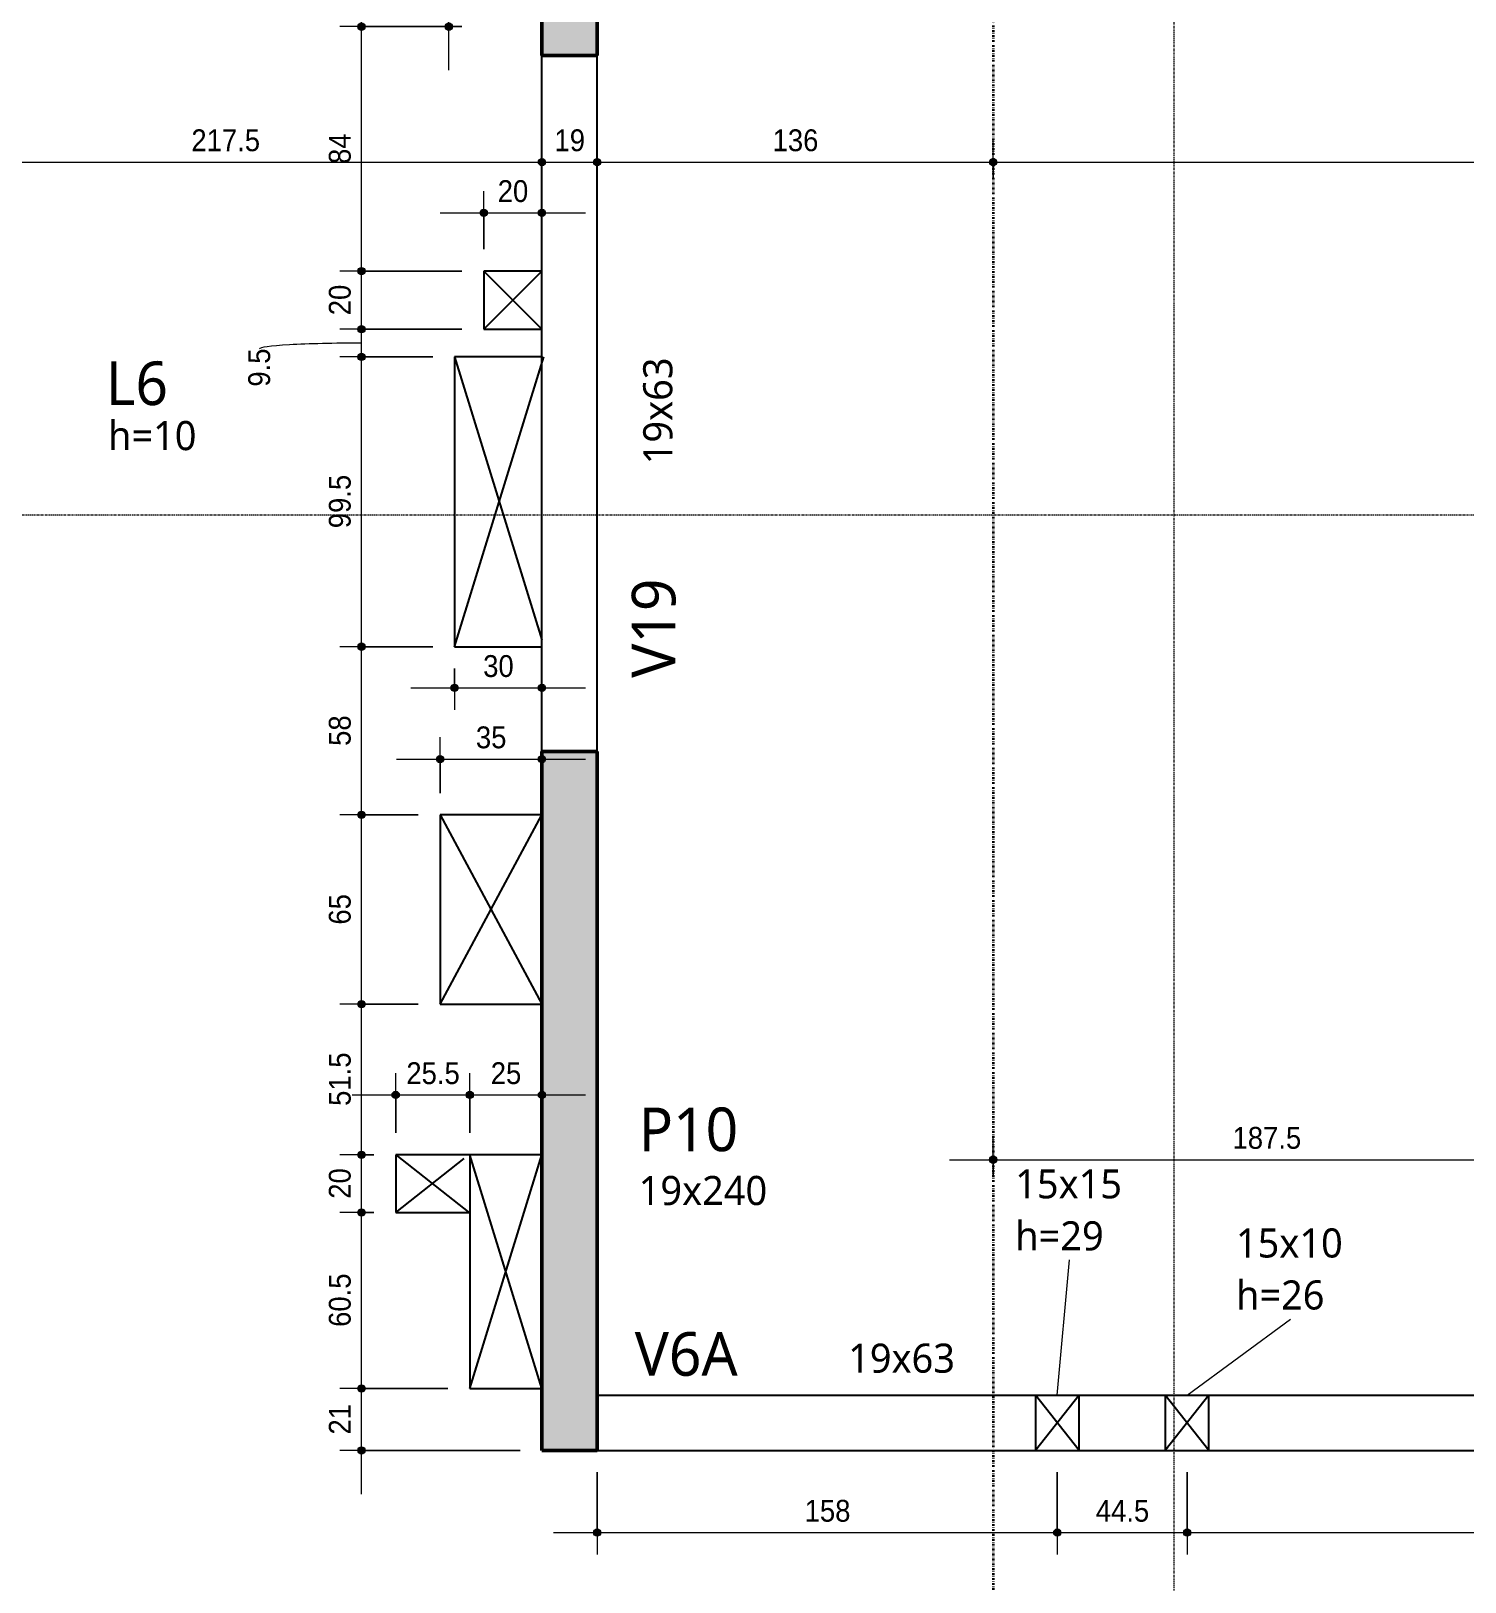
# Model space of a CAD drawing. Header units: centimetres. Extents: x -1984 to 34419, y -3196 to 88064.
# Drawn here: x -82 to 410, y -72 to 461 of the extents above; entities that cross this region are included whole.
import ezdxf

# ---------------------------------------------------------------- set-up
doc = ezdxf.new("R2010")
doc.units = ezdxf.units.CM
for name, pattern in [('Centro de 6 mm', [1.32, 0.6, -0.24, 0.24, -0.24]), ('Dash dot', [1.5875, 0.635, -0.47625, 0, -0.47625]), ('Traço', [0.635, 0.3175, -0.3175])]:
    doc.linetypes.add(name, pattern=pattern)
for name, color, linetype, lineweight in [('A-ANNO-DIMS', 7, 'Continuous', 9), ('A-ANNO-DIMS-50', 7, 'Continuous', 9), ('A-DETL-THIN', 7, 'Continuous', 25), ('A-FLOR', 7, 'Continuous', 25), ('A-FLOR-IDEN', 7, 'Continuous', 9), ('A-GENM', 7, 'Continuous', 25), ('A-GENM-HDLN', 7, 'Traço', 18), ('A-GENM-IDEN', 7, 'Continuous', 9), ('G-ANNO-SYMB', 7, 'Continuous', 9), ('S-BEAM', 7, 'Continuous', 25), ('S-BEAM-HDLN', 7, 'Traço', 25), ('S-BEAM-IDEN', 7, 'Continuous', 9), ('S-COLS', 7, 'Continuous', 25), ('S-COLS-IDEN', 7, 'Continuous', 9), ('S-GRID', 7, 'Continuous', 9)]:
    doc.layers.add(name, color=color, linetype=linetype, lineweight=lineweight)
doc.styles.add('Arial_1', font='arial.ttf', dxfattribs={"width": 0.9, "height": 7.5})
doc.styles.add('Gadugi', font='gadugi.ttf', dxfattribs={"height": 15})
doc.styles.add('Gadugi_1', font='gadugi.ttf', dxfattribs={"height": 10})
doc.dimstyles.new('PED_1_5mm_ESQ', dxfattribs={"dimscale": 30.48, "dimtxt": 7.651945, "dimasz": 0.328084, "dimexe": 0.246063, "dimexo": 0.246063, "dimgap": 0.049213, "dimtad": 1, "dimdec": 1, "dimrnd": 0.5, "dimdsep": 46, "dimtxsty": 'Arial_1', "dimblk1": 'DOTSMALL', "dimblk2": 'DOTSMALL', "dimsah": 1, "dimcen": 0.09, "dimdle": 0.492126, "dimazin": 0, "dimtfac": 1, "dimtdec": 4, "dimtix": 1, "dimtmove": 0, "dimatfit": 3, "dimfxl": 1, "dimtvp": 1, "dimtolj": 1, "dimtzin": 0, "dimarcsym": 2})
doc.dimstyles.new('PED_1_5mm_ESQ_2', dxfattribs={"dimscale": 30.48, "dimtxt": 7.651945, "dimasz": 0.328084, "dimexe": 0.246063, "dimexo": 0.246063, "dimgap": 0.049213, "dimtad": 1, "dimdec": 1, "dimrnd": 0.5, "dimdsep": 46, "dimtxsty": 'Arial_1', "dimblk1": 'DOTSMALL', "dimblk2": 'DOTSMALL', "dimsah": 1, "dimcen": 0.09, "dimdle": 0.492126, "dimazin": 0, "dimtfac": 1, "dimtdec": 4, "dimtix": 1, "dimtmove": 1, "dimatfit": 3, "dimfxl": 1, "dimtvp": 1, "dimtolj": 1, "dimtzin": 0, "dimarcsym": 2})

# ---------------------------------------------------------------- blocks, each defined once
blk = doc.blocks.new('PED_FURO_RETANGULAR_R04_2020 - 15x15x29-3491205-PL F 001 - FORMA DO 4º PAVIMENTO')
at = {"layer": 'A-GENM-HDLN'}
for p, q in [((-7.5, 9.5), (7.5, -9.5)), ((-7.5, -9.5), (7.5, 9.5)), ((-7.5, -9.5), (-7.5, 9.5)), ((7.5, 9.5), (7.5, -9.5))]:
    blk.add_line(p, q, dxfattribs=at)
blk = doc.blocks.new('PED_FURO_RETANGULAR_R04_2020 - 15x10x26-3623036-PL F 001 - FORMA DO 4º PAVIMENTO')
at = {"layer": 'A-GENM-HDLN'}
for p, q in [((-7.5, 9.5), (7.5, -9.5)), ((-7.5, -9.5), (7.5, 9.5)), ((-7.5, -9.5), (-7.5, 9.5)), ((7.5, 9.5), (7.5, -9.5))]:
    blk.add_line(p, q, dxfattribs=at)
blk = doc.blocks.new('DIMBLOCK11-PL F 001 - FORMA DO 4º PAVIMENTO')
at = {"layer": 'A-ANNO-DIMS-50'}
h = blk.add_hatch(color=256, dxfattribs=at)
edge = h.paths.add_edge_path(flags=0)
edge.add_arc((-124.36, 415.54), 1.25, 0, 360)
h = blk.add_hatch(color=256, dxfattribs=at)
edge = h.paths.add_edge_path(flags=0)
edge.add_arc((93.14, 415.54), 1.25, 0, 360)
for p, q in [((-124.36, 409.81), (-124.36, 423.04)), ((93.14, 409.81), (93.14, 423.04)), ((-124.36, 415.54), (93.14, 415.54)), ((-124.36, 415.54), (-124.36, 409.81)), ((93.14, 415.54), (93.14, 409.81))]:
    blk.add_line(p, q, dxfattribs=at)
for centre in [(-124.36, 415.54), (93.14, 415.54)]:
    blk.add_circle(centre, 1.25, dxfattribs=at)
at = {"layer": 'A-ANNO-DIMS-50', "color": 0, "insert": (-27.27, 426.78), "char_height": 7.5, "width": 27.9708, "attachment_point": 1, "line_spacing_factor": 0.941778, "style": 'Arial_1'}
blk.add_mtext('217.5', dxfattribs=at)
blk = doc.blocks.new('_DotSmall')
at = {"color": 0, "linetype": 'ByBlock', "const_width": 0.5}
blk.add_lwpolyline([(-0.0625, 0, 1), (0.0625, 0, 1)], format="xyb", close=True, dxfattribs=at)
blk = doc.blocks.new('DIMBLOCK12-PL F 001 - FORMA DO 4º PAVIMENTO')
at = {"layer": 'A-ANNO-DIMS-50'}
h = blk.add_hatch(color=256, dxfattribs=at)
edge = h.paths.add_edge_path(flags=0)
edge.add_arc((93.14, 415.54), 1.25, 0, 360)
h = blk.add_hatch(color=256, dxfattribs=at)
edge = h.paths.add_edge_path(flags=0)
edge.add_arc((112.14, 415.54), 1.25, 0, 360)
for p, q in [((93.14, 409.81), (93.14, 423.04)), ((112.14, 409.81), (112.14, 423.04)), ((93.14, 415.54), (112.14, 415.54)), ((93.14, 415.54), (93.14, 409.81)), ((112.14, 415.54), (112.14, 409.81))]:
    blk.add_line(p, q, dxfattribs=at)
for centre in [(93.14, 415.54), (112.14, 415.54)]:
    blk.add_circle(centre, 1.25, dxfattribs=at)
at = {"layer": 'A-ANNO-DIMS-50', "color": 0, "insert": (97.46, 426.78), "char_height": 7.5, "width": 12.4315, "attachment_point": 1, "line_spacing_factor": 0.941778, "style": 'Arial_1'}
blk.add_mtext('19', dxfattribs=at)
blk = doc.blocks.new('DIMBLOCK13-PL F 001 - FORMA DO 4º PAVIMENTO')
at = {"layer": 'A-ANNO-DIMS-50'}
h = blk.add_hatch(color=256, dxfattribs=at)
edge = h.paths.add_edge_path(flags=0)
edge.add_arc((112.14, 415.54), 1.25, 0, 360)
h = blk.add_hatch(color=256, dxfattribs=at)
edge = h.paths.add_edge_path(flags=0)
edge.add_arc((248.14, 415.54), 1.25, 0, 360)
for p, q in [((112.14, 409.81), (112.14, 423.04)), ((248.14, 409.81), (248.14, 423.04)), ((112.14, 415.54), (248.14, 415.54)), ((112.14, 415.54), (112.14, 409.81)), ((248.14, 415.54), (248.14, 409.81))]:
    blk.add_line(p, q, dxfattribs=at)
for centre in [(112.14, 415.54), (248.14, 415.54)]:
    blk.add_circle(centre, 1.25, dxfattribs=at)
at = {"layer": 'A-ANNO-DIMS-50', "color": 0, "insert": (172.37, 426.78), "char_height": 7.5, "width": 18.6472, "attachment_point": 1, "line_spacing_factor": 0.941778, "style": 'Arial_1'}
blk.add_mtext('136', dxfattribs=at)
blk = doc.blocks.new('DIMBLOCK14-PL F 001 - FORMA DO 4º PAVIMENTO')
at = {"layer": 'A-ANNO-DIMS-50'}
h = blk.add_hatch(color=256, dxfattribs=at)
edge = h.paths.add_edge_path(flags=0)
edge.add_arc((248.14, 415.54), 1.25, 0, 360)
h = blk.add_hatch(color=256, dxfattribs=at)
edge = h.paths.add_edge_path(flags=0)
edge.add_arc((811.15, 415.54), 1.25, 0, 360)
for p, q in [((248.14, 409.81), (248.14, 423.04)), ((811.15, 409.81), (811.15, 423.04)), ((248.14, 415.54), (811.15, 415.54)), ((248.14, 415.54), (248.14, 409.81)), ((811.15, 415.54), (811.15, 409.81))]:
    blk.add_line(p, q, dxfattribs=at)
for centre in [(248.14, 415.54), (811.15, 415.54)]:
    blk.add_circle(centre, 1.25, dxfattribs=at)
at = {"layer": 'A-ANNO-DIMS-50', "color": 0, "insert": (521.87, 426.78), "char_height": 7.5, "width": 18.6472, "attachment_point": 1, "line_spacing_factor": 0.941778, "style": 'Arial_1'}
blk.add_mtext('563', dxfattribs=at)
blk = doc.blocks.new('DIMBLOCK118-PL F 001 - FORMA DO 4º PAVIMENTO')
at = {"layer": 'A-ANNO-DIMS-50'}
h = blk.add_hatch(color=256, dxfattribs=at)
edge = h.paths.add_edge_path(flags=0)
edge.add_arc((61.19, 482.05), 1.25, 0, 360)
h = blk.add_hatch(color=256, dxfattribs=at)
edge = h.paths.add_edge_path(flags=0)
edge.add_arc((61.19, 462.05), 1.25, 0, 360)
for p, q in [((61.19, 447.05), (61.19, 497.05)), ((65.64, 482.05), (53.69, 482.05)), ((61.19, 482.05), (65.64, 482.05)), ((65.64, 462.05), (53.69, 462.05)), ((61.19, 462.05), (65.64, 462.05))]:
    blk.add_line(p, q, dxfattribs=at)
for centre in [(61.19, 482.05), (61.19, 462.05)]:
    blk.add_circle(centre, 1.25, dxfattribs=at)
at = {"layer": 'A-ANNO-DIMS-50', "color": 0, "insert": (49.95, 466.87), "char_height": 7.5, "width": 12.4315, "attachment_point": 1, "rotation": 90, "line_spacing_factor": 0.941778, "style": 'Arial_1'}
blk.add_mtext('20', dxfattribs=at)
blk = doc.blocks.new('DIMBLOCK120-PL F 001 - FORMA DO 4º PAVIMENTO')
at = {"layer": 'A-ANNO-DIMS-50'}
h = blk.add_hatch(color=256, dxfattribs=at)
edge = h.paths.add_edge_path(flags=0)
edge.add_arc((31.19, -5.63), 1.25, 0, 360)
h = blk.add_hatch(color=256, dxfattribs=at)
edge = h.paths.add_edge_path(flags=0)
edge.add_arc((31.19, -26.88), 1.25, 0, 360)
for p, q in [((60.86, -5.63), (23.69, -5.63)), ((31.19, -41.88), (31.19, -5.63)), ((31.19, -5.63), (60.86, -5.63)), ((85.64, -26.88), (23.69, -26.88)), ((31.19, -26.88), (85.64, -26.88))]:
    blk.add_line(p, q, dxfattribs=at)
for centre in [(31.19, -5.63), (31.19, -26.88)]:
    blk.add_circle(centre, 1.25, dxfattribs=at)
at = {"layer": 'A-ANNO-DIMS-50', "color": 0, "insert": (19.95, -21.44), "char_height": 7.5, "width": 12.4315, "attachment_point": 1, "rotation": 90, "line_spacing_factor": 0.941778, "style": 'Arial_1'}
blk.add_mtext('21', dxfattribs=at)
blk = doc.blocks.new('DIMBLOCK121-PL F 001 - FORMA DO 4º PAVIMENTO')
at = {"layer": 'A-ANNO-DIMS-50'}
h = blk.add_hatch(color=256, dxfattribs=at)
edge = h.paths.add_edge_path(flags=0)
edge.add_arc((31.19, 54.79), 1.25, 0, 360)
h = blk.add_hatch(color=256, dxfattribs=at)
edge = h.paths.add_edge_path(flags=0)
edge.add_arc((31.19, -5.63), 1.25, 0, 360)
for p, q in [((35.41, 54.79), (23.69, 54.79)), ((31.19, -5.63), (31.19, 54.79)), ((31.19, 54.79), (35.41, 54.79)), ((60.86, -5.63), (23.69, -5.63)), ((31.19, -5.63), (60.86, -5.63))]:
    blk.add_line(p, q, dxfattribs=at)
for centre in [(31.19, 54.79), (31.19, -5.63)]:
    blk.add_circle(centre, 1.25, dxfattribs=at)
at = {"layer": 'A-ANNO-DIMS-50', "color": 0, "insert": (19.95, 15.52), "char_height": 7.5, "width": 21.7551, "attachment_point": 1, "rotation": 90, "line_spacing_factor": 0.941778, "style": 'Arial_1'}
blk.add_mtext('60.5', dxfattribs=at)
blk = doc.blocks.new('DIMBLOCK122-PL F 001 - FORMA DO 4º PAVIMENTO')
at = {"layer": 'A-ANNO-DIMS-50'}
h = blk.add_hatch(color=256, dxfattribs=at)
edge = h.paths.add_edge_path(flags=0)
edge.add_arc((31.19, 74.62), 1.25, 0, 360)
h = blk.add_hatch(color=256, dxfattribs=at)
edge = h.paths.add_edge_path(flags=0)
edge.add_arc((31.19, 54.79), 1.25, 0, 360)
for p, q in [((35.41, 74.62), (23.69, 74.62)), ((31.19, 54.79), (31.19, 74.62)), ((31.19, 74.62), (35.41, 74.62)), ((35.41, 54.79), (23.69, 54.79)), ((31.19, 54.79), (35.41, 54.79))]:
    blk.add_line(p, q, dxfattribs=at)
for centre in [(31.19, 74.62), (31.19, 54.79)]:
    blk.add_circle(centre, 1.25, dxfattribs=at)
at = {"layer": 'A-ANNO-DIMS-50', "color": 0, "insert": (19.95, 59.53), "char_height": 7.5, "width": 12.4315, "attachment_point": 1, "rotation": 90, "line_spacing_factor": 0.941778, "style": 'Arial_1'}
blk.add_mtext('20', dxfattribs=at)
blk = doc.blocks.new('DIMBLOCK123-PL F 001 - FORMA DO 4º PAVIMENTO')
at = {"layer": 'A-ANNO-DIMS-50'}
h = blk.add_hatch(color=256, dxfattribs=at)
edge = h.paths.add_edge_path(flags=0)
edge.add_arc((31.19, 126.35), 1.25, 0, 360)
h = blk.add_hatch(color=256, dxfattribs=at)
edge = h.paths.add_edge_path(flags=0)
edge.add_arc((31.19, 74.62), 1.25, 0, 360)
for p, q in [((50.64, 126.35), (23.69, 126.35)), ((31.19, 74.62), (31.19, 126.35)), ((31.19, 126.35), (50.64, 126.35)), ((35.41, 74.62), (23.69, 74.62)), ((31.19, 74.62), (35.41, 74.62))]:
    blk.add_line(p, q, dxfattribs=at)
for centre in [(31.19, 126.35), (31.19, 74.62)]:
    blk.add_circle(centre, 1.25, dxfattribs=at)
at = {"layer": 'A-ANNO-DIMS-50', "color": 0, "insert": (19.95, 91.42), "char_height": 7.5, "width": 21.7551, "attachment_point": 1, "rotation": 90, "line_spacing_factor": 0.941778, "style": 'Arial_1'}
blk.add_mtext('51.5', dxfattribs=at)
blk = doc.blocks.new('DIMBLOCK124-PL F 001 - FORMA DO 4º PAVIMENTO')
at = {"layer": 'A-ANNO-DIMS-50'}
h = blk.add_hatch(color=256, dxfattribs=at)
edge = h.paths.add_edge_path(flags=0)
edge.add_arc((31.19, 191.35), 1.25, 0, 360)
h = blk.add_hatch(color=256, dxfattribs=at)
edge = h.paths.add_edge_path(flags=0)
edge.add_arc((31.19, 126.35), 1.25, 0, 360)
for p, q in [((50.64, 191.35), (23.69, 191.35)), ((31.19, 126.35), (31.19, 191.35)), ((31.19, 191.35), (50.64, 191.35)), ((50.64, 126.35), (23.69, 126.35)), ((31.19, 126.35), (50.64, 126.35))]:
    blk.add_line(p, q, dxfattribs=at)
for centre in [(31.19, 191.35), (31.19, 126.35)]:
    blk.add_circle(centre, 1.25, dxfattribs=at)
at = {"layer": 'A-ANNO-DIMS-50', "color": 0, "insert": (19.95, 153.67), "char_height": 7.5, "width": 12.4315, "attachment_point": 1, "rotation": 90, "line_spacing_factor": 0.941778, "style": 'Arial_1'}
blk.add_mtext('65', dxfattribs=at)
blk = doc.blocks.new('DIMBLOCK125-PL F 001 - FORMA DO 4º PAVIMENTO')
at = {"layer": 'A-ANNO-DIMS-50'}
h = blk.add_hatch(color=256, dxfattribs=at)
edge = h.paths.add_edge_path(flags=0)
edge.add_arc((31.19, 249.12), 1.25, 0, 360)
h = blk.add_hatch(color=256, dxfattribs=at)
edge = h.paths.add_edge_path(flags=0)
edge.add_arc((31.19, 191.35), 1.25, 0, 360)
for p, q in [((55.64, 249.12), (23.69, 249.12)), ((31.19, 191.35), (31.19, 249.12)), ((31.19, 249.12), (55.64, 249.12)), ((50.64, 191.35), (23.69, 191.35)), ((31.19, 191.35), (50.64, 191.35))]:
    blk.add_line(p, q, dxfattribs=at)
for centre in [(31.19, 249.12), (31.19, 191.35)]:
    blk.add_circle(centre, 1.25, dxfattribs=at)
at = {"layer": 'A-ANNO-DIMS-50', "color": 0, "insert": (19.95, 215.05), "char_height": 7.5, "width": 12.4315, "attachment_point": 1, "rotation": 90, "line_spacing_factor": 0.941778, "style": 'Arial_1'}
blk.add_mtext('58', dxfattribs=at)
blk = doc.blocks.new('DIMBLOCK126-PL F 001 - FORMA DO 4º PAVIMENTO')
at = {"layer": 'A-ANNO-DIMS-50'}
h = blk.add_hatch(color=256, dxfattribs=at)
edge = h.paths.add_edge_path(flags=0)
edge.add_arc((31.19, 348.62), 1.25, 0, 360)
h = blk.add_hatch(color=256, dxfattribs=at)
edge = h.paths.add_edge_path(flags=0)
edge.add_arc((31.19, 249.12), 1.25, 0, 360)
for p, q in [((55.64, 348.62), (23.69, 348.62)), ((31.19, 249.12), (31.19, 348.62)), ((31.19, 348.62), (55.64, 348.62)), ((55.64, 249.12), (23.69, 249.12)), ((31.19, 249.12), (55.64, 249.12))]:
    blk.add_line(p, q, dxfattribs=at)
for centre in [(31.19, 348.62), (31.19, 249.12)]:
    blk.add_circle(centre, 1.25, dxfattribs=at)
at = {"layer": 'A-ANNO-DIMS-50', "color": 0, "insert": (19.95, 289.8), "char_height": 7.5, "width": 21.7551, "attachment_point": 1, "rotation": 90, "line_spacing_factor": 0.941778, "style": 'Arial_1'}
blk.add_mtext('99.5', dxfattribs=at)
blk = doc.blocks.new('DIMBLOCK127-PL F 001 - FORMA DO 4º PAVIMENTO')
at = {"layer": 'A-ANNO-DIMS-50'}
h = blk.add_hatch(color=256, dxfattribs=at)
edge = h.paths.add_edge_path(flags=0)
edge.add_arc((31.19, 358.12), 1.25, 0, 360)
h = blk.add_hatch(color=256, dxfattribs=at)
edge = h.paths.add_edge_path(flags=0)
edge.add_arc((31.19, 348.62), 1.25, 0, 360)
for p, q in [((65.64, 358.12), (23.69, 358.12)), ((31.19, 348.62), (31.19, 358.12)), ((31.19, 358.12), (65.64, 358.12)), ((55.64, 348.62), (23.69, 348.62)), ((31.19, 348.62), (55.64, 348.62))]:
    blk.add_line(p, q, dxfattribs=at)
for centre in [(31.19, 358.12), (31.19, 348.62)]:
    blk.add_circle(centre, 1.25, dxfattribs=at)
blk.add_ellipse((31.19, 351.37), major_axis=(35.07, 0), ratio=0.056976, start_param=1.570796, end_param=3.141593, dxfattribs=at)
at = {"layer": 'A-ANNO-DIMS-50', "color": 0, "insert": (-7.73, 338.42), "char_height": 7.5, "width": 15.5393, "attachment_point": 1, "rotation": 90, "line_spacing_factor": 0.941778, "style": 'Arial_1'}
blk.add_mtext('9.5', dxfattribs=at)
blk = doc.blocks.new('DIMBLOCK128-PL F 001 - FORMA DO 4º PAVIMENTO')
at = {"layer": 'A-ANNO-DIMS-50'}
h = blk.add_hatch(color=256, dxfattribs=at)
edge = h.paths.add_edge_path(flags=0)
edge.add_arc((31.19, 378.12), 1.25, 0, 360)
h = blk.add_hatch(color=256, dxfattribs=at)
edge = h.paths.add_edge_path(flags=0)
edge.add_arc((31.19, 358.12), 1.25, 0, 360)
for p, q in [((65.64, 378.12), (23.69, 378.12)), ((31.19, 358.12), (31.19, 378.12)), ((31.19, 378.12), (65.64, 378.12)), ((65.64, 358.12), (23.69, 358.12)), ((31.19, 358.12), (65.64, 358.12))]:
    blk.add_line(p, q, dxfattribs=at)
for centre in [(31.19, 378.12), (31.19, 358.12)]:
    blk.add_circle(centre, 1.25, dxfattribs=at)
at = {"layer": 'A-ANNO-DIMS-50', "color": 0, "insert": (19.95, 362.94), "char_height": 7.5, "width": 12.4315, "attachment_point": 1, "rotation": 90, "line_spacing_factor": 0.941778, "style": 'Arial_1'}
blk.add_mtext('20', dxfattribs=at)
blk = doc.blocks.new('DIMBLOCK129-PL F 001 - FORMA DO 4º PAVIMENTO')
at = {"layer": 'A-ANNO-DIMS-50'}
h = blk.add_hatch(color=256, dxfattribs=at)
edge = h.paths.add_edge_path(flags=0)
edge.add_arc((31.19, 462.05), 1.25, 0, 360)
h = blk.add_hatch(color=256, dxfattribs=at)
edge = h.paths.add_edge_path(flags=0)
edge.add_arc((31.19, 378.12), 1.25, 0, 360)
for p, q in [((31.19, 378.12), (31.19, 477.05)), ((65.64, 462.05), (23.69, 462.05)), ((31.19, 462.05), (65.64, 462.05)), ((65.64, 378.12), (23.69, 378.12)), ((31.19, 378.12), (65.64, 378.12))]:
    blk.add_line(p, q, dxfattribs=at)
for centre in [(31.19, 462.05), (31.19, 378.12)]:
    blk.add_circle(centre, 1.25, dxfattribs=at)
at = {"layer": 'A-ANNO-DIMS-50', "color": 0, "insert": (19.95, 414.9), "char_height": 7.5, "width": 12.4315, "attachment_point": 1, "rotation": 90, "line_spacing_factor": 0.941778, "style": 'Arial_1'}
blk.add_mtext('84', dxfattribs=at)
blk = doc.blocks.new('DIMBLOCK130-PL F 001 - FORMA DO 4º PAVIMENTO')
at = {"layer": 'A-ANNO-DIMS-50'}
h = blk.add_hatch(color=256, dxfattribs=at)
edge = h.paths.add_edge_path(flags=0)
edge.add_arc((42.91, 95.17), 1.25, 0, 360)
h = blk.add_hatch(color=256, dxfattribs=at)
edge = h.paths.add_edge_path(flags=0)
edge.add_arc((68.36, 95.17), 1.25, 0, 360)
for p, q in [((42.91, 82.12), (42.91, 102.67)), ((68.36, 82.12), (68.36, 102.67)), ((27.91, 95.17), (68.36, 95.17)), ((42.91, 95.17), (42.91, 82.12)), ((68.36, 95.17), (68.36, 82.12))]:
    blk.add_line(p, q, dxfattribs=at)
for centre in [(42.91, 95.17), (68.36, 95.17)]:
    blk.add_circle(centre, 1.25, dxfattribs=at)
at = {"layer": 'A-ANNO-DIMS-50', "color": 0, "insert": (46.57, 106.41), "char_height": 7.5, "width": 21.7551, "attachment_point": 1, "line_spacing_factor": 0.941778, "style": 'Arial_1'}
blk.add_mtext('25.5', dxfattribs=at)
blk = doc.blocks.new('DIMBLOCK131-PL F 001 - FORMA DO 4º PAVIMENTO')
at = {"layer": 'A-ANNO-DIMS-50'}
h = blk.add_hatch(color=256, dxfattribs=at)
edge = h.paths.add_edge_path(flags=0)
edge.add_arc((68.36, 95.17), 1.25, 0, 360)
h = blk.add_hatch(color=256, dxfattribs=at)
edge = h.paths.add_edge_path(flags=0)
edge.add_arc((93.14, 95.17), 1.25, 0, 360)
for p, q in [((68.36, 82.12), (68.36, 102.67)), ((93.14, 89.44), (93.14, 102.67)), ((68.36, 95.17), (108.14, 95.17)), ((68.36, 95.17), (68.36, 82.12)), ((93.14, 95.17), (93.14, 89.44))]:
    blk.add_line(p, q, dxfattribs=at)
for centre in [(68.36, 95.17), (93.14, 95.17)]:
    blk.add_circle(centre, 1.25, dxfattribs=at)
at = {"layer": 'A-ANNO-DIMS-50', "color": 0, "insert": (75.57, 106.41), "char_height": 7.5, "width": 12.4315, "attachment_point": 1, "line_spacing_factor": 0.941778, "style": 'Arial_1'}
blk.add_mtext('25', dxfattribs=at)
blk = doc.blocks.new('DIMBLOCK132-PL F 001 - FORMA DO 4º PAVIMENTO')
at = {"layer": 'A-ANNO-DIMS-50'}
h = blk.add_hatch(color=256, dxfattribs=at)
edge = h.paths.add_edge_path(flags=0)
edge.add_arc((58.14, 210.49), 1.25, 0, 360)
h = blk.add_hatch(color=256, dxfattribs=at)
edge = h.paths.add_edge_path(flags=0)
edge.add_arc((93.14, 210.49), 1.25, 0, 360)
for p, q in [((58.14, 198.85), (58.14, 217.99)), ((93.14, 204.76), (93.14, 217.99)), ((43.14, 210.49), (108.14, 210.49)), ((58.14, 210.49), (58.14, 198.85)), ((93.14, 210.49), (93.14, 204.76))]:
    blk.add_line(p, q, dxfattribs=at)
for centre in [(58.14, 210.49), (93.14, 210.49)]:
    blk.add_circle(centre, 1.25, dxfattribs=at)
at = {"layer": 'A-ANNO-DIMS-50', "color": 0, "insert": (70.46, 221.73), "char_height": 7.5, "width": 12.4315, "attachment_point": 1, "line_spacing_factor": 0.941778, "style": 'Arial_1'}
blk.add_mtext('35', dxfattribs=at)
blk = doc.blocks.new('DIMBLOCK133-PL F 001 - FORMA DO 4º PAVIMENTO')
at = {"layer": 'A-ANNO-DIMS-50'}
h = blk.add_hatch(color=256, dxfattribs=at)
edge = h.paths.add_edge_path(flags=0)
edge.add_arc((63.14, 234.98), 1.25, 0, 360)
h = blk.add_hatch(color=256, dxfattribs=at)
edge = h.paths.add_edge_path(flags=0)
edge.add_arc((93.14, 234.98), 1.25, 0, 360)
for p, q in [((63.14, 241.62), (63.14, 227.48)), ((63.14, 234.98), (63.14, 241.62)), ((93.14, 229.25), (93.14, 242.48)), ((48.14, 234.98), (108.14, 234.98)), ((93.14, 234.98), (93.14, 229.25))]:
    blk.add_line(p, q, dxfattribs=at)
for centre in [(63.14, 234.98), (93.14, 234.98)]:
    blk.add_circle(centre, 1.25, dxfattribs=at)
at = {"layer": 'A-ANNO-DIMS-50', "color": 0, "insert": (72.96, 246.22), "char_height": 7.5, "width": 12.4315, "attachment_point": 1, "line_spacing_factor": 0.941778, "style": 'Arial_1'}
blk.add_mtext('30', dxfattribs=at)
blk = doc.blocks.new('DIMBLOCK134-PL F 001 - FORMA DO 4º PAVIMENTO')
at = {"layer": 'A-ANNO-DIMS-50'}
h = blk.add_hatch(color=256, dxfattribs=at)
edge = h.paths.add_edge_path(flags=0)
edge.add_arc((73.14, 398.09), 1.25, 0, 360)
h = blk.add_hatch(color=256, dxfattribs=at)
edge = h.paths.add_edge_path(flags=0)
edge.add_arc((93.14, 398.09), 1.25, 0, 360)
for p, q in [((73.14, 385.62), (73.14, 405.59)), ((93.14, 392.36), (93.14, 405.59)), ((58.14, 398.09), (108.14, 398.09)), ((73.14, 398.09), (73.14, 385.62)), ((93.14, 398.09), (93.14, 392.36))]:
    blk.add_line(p, q, dxfattribs=at)
for centre in [(73.14, 398.09), (93.14, 398.09)]:
    blk.add_circle(centre, 1.25, dxfattribs=at)
at = {"layer": 'A-ANNO-DIMS-50', "color": 0, "insert": (77.96, 409.33), "char_height": 7.5, "width": 12.4315, "attachment_point": 1, "line_spacing_factor": 0.941778, "style": 'Arial_1'}
blk.add_mtext('20', dxfattribs=at)
blk = doc.blocks.new('DIMBLOCK141-PL F 001 - FORMA DO 4º PAVIMENTO')
at = {"layer": 'A-ANNO-DIMS-50'}
h = blk.add_hatch(color=256, dxfattribs=at)
edge = h.paths.add_edge_path(flags=0)
edge.add_arc((248.14, 72.95), 1.25, 0, 360)
h = blk.add_hatch(color=256, dxfattribs=at)
edge = h.paths.add_edge_path(flags=0)
edge.add_arc((435.89, 72.95), 1.25, 0, 360)
for p, q in [((248.14, 67.22), (248.14, 80.45)), ((435.89, 57.17), (435.89, 80.45)), ((233.14, 72.95), (450.89, 72.95)), ((248.14, 72.95), (248.14, 67.22)), ((435.89, 72.95), (435.89, 57.17))]:
    blk.add_line(p, q, dxfattribs=at)
for centre in [(248.14, 72.95), (435.89, 72.95)]:
    blk.add_circle(centre, 1.25, dxfattribs=at)
at = {"layer": 'A-ANNO-DIMS-50', "color": 0, "insert": (330.36, 84.19), "char_height": 7.5, "width": 27.9708, "attachment_point": 1, "line_spacing_factor": 0.941778, "style": 'Arial_1'}
blk.add_mtext('187.5', dxfattribs=at)
blk = doc.blocks.new('DIMBLOCK232-PL F 001 - FORMA DO 4º PAVIMENTO')
at = {"layer": 'A-ANNO-DIMS-50'}
h = blk.add_hatch(color=256, dxfattribs=at)
edge = h.paths.add_edge_path(flags=0)
edge.add_arc((112.14, -55.12), 1.25, 0, 360)
h = blk.add_hatch(color=256, dxfattribs=at)
edge = h.paths.add_edge_path(flags=0)
edge.add_arc((270.16, -55.12), 1.25, 0, 360)
for p, q in [((112.14, -34.38), (112.14, -62.62)), ((112.14, -55.12), (112.14, -34.38)), ((270.16, -34.38), (270.16, -62.62)), ((270.16, -55.12), (270.16, -34.38)), ((97.14, -55.12), (270.16, -55.12))]:
    blk.add_line(p, q, dxfattribs=at)
for centre in [(112.14, -55.12), (270.16, -55.12)]:
    blk.add_circle(centre, 1.25, dxfattribs=at)
at = {"layer": 'A-ANNO-DIMS-50', "color": 0, "insert": (183.38, -43.88), "char_height": 7.5, "width": 18.6472, "attachment_point": 1, "line_spacing_factor": 0.941778, "style": 'Arial_1'}
blk.add_mtext('158', dxfattribs=at)
blk = doc.blocks.new('DIMBLOCK233-PL F 001 - FORMA DO 4º PAVIMENTO')
at = {"layer": 'A-ANNO-DIMS-50'}
h = blk.add_hatch(color=256, dxfattribs=at)
edge = h.paths.add_edge_path(flags=0)
edge.add_arc((270.16, -55.12), 1.25, 0, 360)
h = blk.add_hatch(color=256, dxfattribs=at)
edge = h.paths.add_edge_path(flags=0)
edge.add_arc((314.75, -55.12), 1.25, 0, 360)
for p, q in [((270.16, -34.38), (270.16, -62.62)), ((270.16, -55.12), (270.16, -34.38)), ((314.75, -34.38), (314.75, -62.62)), ((314.75, -55.12), (314.75, -34.38)), ((270.16, -55.12), (314.75, -55.12))]:
    blk.add_line(p, q, dxfattribs=at)
for centre in [(270.16, -55.12), (314.75, -55.12)]:
    blk.add_circle(centre, 1.25, dxfattribs=at)
at = {"layer": 'A-ANNO-DIMS-50', "color": 0, "insert": (283.39, -43.88), "char_height": 7.5, "width": 21.7551, "attachment_point": 1, "line_spacing_factor": 0.941778, "style": 'Arial_1'}
blk.add_mtext('44.5', dxfattribs=at)
blk = doc.blocks.new('DIMBLOCK234-PL F 001 - FORMA DO 4º PAVIMENTO')
at = {"layer": 'A-ANNO-DIMS-50'}
h = blk.add_hatch(color=256, dxfattribs=at)
edge = h.paths.add_edge_path(flags=0)
edge.add_arc((314.75, -55.12), 1.25, 0, 360)
h = blk.add_hatch(color=256, dxfattribs=at)
edge = h.paths.add_edge_path(flags=0)
edge.add_arc((583.15, -55.12), 1.25, 0, 360)
for p, q in [((314.75, -34.38), (314.75, -62.62)), ((314.75, -55.12), (314.75, -34.38)), ((583.15, -34.38), (583.15, -62.62)), ((583.15, -55.12), (583.15, -34.38)), ((314.75, -55.12), (583.15, -55.12))]:
    blk.add_line(p, q, dxfattribs=at)
for centre in [(314.75, -55.12), (583.15, -55.12)]:
    blk.add_circle(centre, 1.25, dxfattribs=at)
at = {"layer": 'A-ANNO-DIMS-50', "color": 0, "insert": (437.29, -43.88), "char_height": 7.5, "width": 27.9708, "attachment_point": 1, "line_spacing_factor": 0.941778, "style": 'Arial_1'}
blk.add_mtext('268.5', dxfattribs=at)

msp = doc.modelspace()

# ---------------------------------------------------------------- hatches: boundary and pattern name
at = {"layer": 'S-COLS', "true_color": 0x808080}
for points in [[(93.14, 452.12), (112.14, 452.12), (112.14, 688.12), (150.88, 688.12), (150.88, 707.12), (-386.11, 707.12), (-386.11, 688.12), (-347.36, 688.12), (-347.36, 452.12), (-328.36, 452.12), (-328.36, 688.12), (93.14, 688.12), (93.14, 672.95)], [(112.14, -26.88), (112.14, 213.12), (93.14, 213.12), (93.14, -26.88)]]:
    msp.add_hatch(color=8, dxfattribs=at).paths.add_polyline_path(points, flags=0)

# ---------------------------------------------------------------- linework, layer by layer
at = {"layer": 'A-DETL-THIN'}
for p, q in [((73.14, 378.12), (93.14, 358.12)), ((73.14, 358.12), (93.14, 378.12)), ((63.14, 348.62), (93.14, 251.44)), ((63.14, 249.12), (93.85, 348.62)), ((58.14, 191.35), (93.14, 126.35)), ((58.14, 126.35), (93.14, 191.35)), ((42.91, 74.62), (68.36, 54.53)), ((68.36, -5.63), (93.14, 74.62)), ((93.14, -5.63), (68.36, 74.62)), ((68.36, 74.62), (68.36, 54.53)), ((42.91, 54.79), (66.46, 73.38)), ((277.66, -26.88), (262.66, -7.88)), ((277.66, -7.88), (262.66, -26.88)), ((322.25, -26.88), (307.25, -7.88)), ((322.25, -7.88), (307.25, -26.88))]:
    msp.add_line(p, q, dxfattribs=at)
at = {"layer": 'A-FLOR'}
for p, q in [((93.14, 378.12), (73.14, 378.12)), ((73.14, 378.12), (73.14, 358.12)), ((73.14, 358.12), (93.14, 358.12)), ((93.14, 348.62), (63.14, 348.62)), ((63.14, 348.62), (63.14, 249.12)), ((63.14, 249.12), (93.14, 249.12)), ((93.14, 191.35), (58.14, 191.35)), ((58.14, 191.35), (58.14, 126.35)), ((58.14, 126.35), (93.14, 126.35)), ((93.14, 74.62), (42.91, 74.62)), ((42.91, 74.62), (42.91, 54.79)), ((42.91, 54.79), (68.36, 54.79)), ((68.36, 54.79), (68.36, -5.63)), ((68.36, -5.63), (93.14, -5.63))]:
    msp.add_line(p, q, dxfattribs=at)
at = {"layer": 'A-GENM-IDEN'}
for p, q in [((270.16, -7.88), (274.41, 38.51)), ((314.75, -7.88), (350.23, 18.19))]:
    msp.add_line(p, q, dxfattribs=at)
at = {"layer": 'G-ANNO-SYMB', "linetype": 'Centro de 6 mm'}
for p, q in [((310.31, -998.25), (310.31, 830.38)), ((-1848.98, 294.37), (1444.72, 294.37))]:
    msp.add_line(p, q, dxfattribs=at)
at = {"layer": 'S-BEAM'}
for p, q in [((93.14, 213.12), (93.14, 452.12)), ((112.14, 213.12), (112.14, 452.12)), ((112.14, -7.88), (811.15, -7.88)), ((112.14, -26.88), (811.15, -26.88))]:
    msp.add_line(p, q, dxfattribs=at)
at = {"layer": 'S-BEAM-HDLN', "linetype": 'Continuous'}
for p, q in [((262.66, -7.88), (262.66, -26.88)), ((277.66, -26.88), (277.66, -7.88)), ((307.25, -7.88), (307.25, -26.88)), ((322.25, -26.88), (322.25, -7.88))]:
    msp.add_line(p, q, dxfattribs=at)
at = {"layer": 'S-COLS', "lineweight": 50}
for p, q in [((93.14, 452.12), (93.14, 688.12)), ((112.14, 688.12), (112.14, 452.12)), ((112.14, 452.12), (93.14, 452.12)), ((93.14, -26.88), (93.14, 213.12)), ((93.14, 213.12), (112.14, 213.12)), ((112.14, 213.12), (112.14, -26.88)), ((112.14, -26.88), (93.14, -26.88))]:
    msp.add_line(p, q, dxfattribs=at)
at = {"layer": 'S-GRID', "color": 40, "linetype": 'Dash dot', "lineweight": 35, "true_color": 0xffc000}
msp.add_line((248.14, 1022.74), (248.14, -1018.23), dxfattribs=at)

# ---------------------------------------------------------------- block references
at = {"layer": 'A-GENM', "linetype": 'Traço', "lineweight": 18, "rotation": 180}
for name, p in [('PED_FURO_RETANGULAR_R04_2020 - 15x15x29-3491205-PL F 001 - FORMA DO 4º PAVIMENTO', (270.16, -17.38)), ('PED_FURO_RETANGULAR_R04_2020 - 15x10x26-3623036-PL F 001 - FORMA DO 4º PAVIMENTO', (314.75, -17.38))]:
    msp.add_blockref(name, p, dxfattribs=at)

# ---------------------------------------------------------------- texts
at = {"layer": 'A-FLOR-IDEN', "attachment_point": 1}
for s, insert, char_height, width, style in [('L6', (-56.7, 347.08), 15, 26.0548, 'Gadugi'), ('h=10', (-55.92, 326.61), 10, 39.6835, 'Gadugi_1')]:
    msp.add_mtext(s, dxfattribs=dict(at, insert=insert, char_height=char_height, width=width, style=style))
at = {"layer": 'A-GENM-IDEN', "char_height": 10, "attachment_point": 1, "style": 'Gadugi_1'}
for s, insert, width in [('15x15', (255.71, 69.66), 44.8945), ('h=29', (255.71, 51.8), 39.6835), ('15x10', (331.53, 49.34), 44.8945), ('h=26', (331.53, 31.49), 39.6835)]:
    msp.add_mtext(s, dxfattribs=dict(at, insert=insert, width=width))
at = {"layer": 'S-BEAM-IDEN', "attachment_point": 1, "rotation": 90}
for s, insert, char_height, width, style in [('19x63', (127.93, 311.75), 10, 44.8945, 'Gadugi_1'), ('V19', (124, 238.45), 15, 44.0928, 'Gadugi')]:
    msp.add_mtext(s, dxfattribs=dict(at, insert=insert, char_height=char_height, width=width, style=style))
at = {"layer": 'S-BEAM-IDEN', "attachment_point": 1}
for s, insert, char_height, width, style in [('V6A', (125.03, 13.73), 15, 46.4979, 'Gadugi'), ('19x63', (198.33, 9.79), 10, 44.8945, 'Gadugi_1')]:
    msp.add_mtext(s, dxfattribs=dict(at, insert=insert, char_height=char_height, width=width, style=style))
at = {"layer": 'S-COLS-IDEN', "attachment_point": 1}
for s, insert, char_height, width, style in [('P10', (126.38, 90.86), 15, 42.4894, 'Gadugi'), ('19x240', (126.38, 67.37), 10, 54.1139, 'Gadugi_1')]:
    msp.add_mtext(s, dxfattribs=dict(at, insert=insert, char_height=char_height, width=width, style=style))

# ---------------------------------------------------------------- dimensions: what is measured, and where the dimension line sits
at = {"layer": 'A-ANNO-DIMS'}
for base, p1, p2, override, picture, middle in [((61.19, 482.05), (73.14, 462.05), (73.14, 482.05), {"dimpost": '<>', "dimfxl": 20}, 'DIMBLOCK118-PL F 001 - FORMA DO 4º PAVIMENTO', (55.86, 472.05)), ((31.19, 462.05), (73.14, 378.12), (73.14, 462.05), {"dimpost": '<>', "dimfxl": 83.931383}, 'DIMBLOCK129-PL F 001 - FORMA DO 4º PAVIMENTO', (25.86, 420.08)), ((31.19, 378.12), (73.14, 358.12), (73.14, 378.12), {"dimpost": '<>', "dimfxl": 20}, 'DIMBLOCK128-PL F 001 - FORMA DO 4º PAVIMENTO', (25.86, 368.12)), ((31.19, 348.62), (63.14, 249.12), (63.14, 348.62), {"dimpost": '<>', "dimfxl": 99.5}, 'DIMBLOCK126-PL F 001 - FORMA DO 4º PAVIMENTO', (25.86, 298.87)), ((31.19, 249.12), (58.14, 191.35), (63.14, 249.12), {"dimpost": '<>', "dimfxl": 57.987818}, 'DIMBLOCK125-PL F 001 - FORMA DO 4º PAVIMENTO', (25.86, 220.23)), ((31.19, 191.35), (58.14, 126.35), (58.14, 191.35), {"dimpost": '<>', "dimfxl": 65}, 'DIMBLOCK124-PL F 001 - FORMA DO 4º PAVIMENTO', (25.86, 158.85)), ((31.19, 126.35), (42.91, 74.62), (58.14, 126.35), {"dimpost": '<>', "dimfxl": 53.921392}, 'DIMBLOCK123-PL F 001 - FORMA DO 4º PAVIMENTO', (25.86, 100.48)), ((31.19, 74.62), (42.91, 54.79), (42.91, 74.62), {"dimpost": '<>', "dimfxl": 19.827348}, 'DIMBLOCK122-PL F 001 - FORMA DO 4º PAVIMENTO', (25.86, 64.71)), ((31.19, 54.79), (68.36, -5.63), (42.91, 54.79), {"dimpost": '<>', "dimfxl": 65.562553}, 'DIMBLOCK121-PL F 001 - FORMA DO 4º PAVIMENTO', (25.86, 24.58)), ((31.1912, -5.6309), (93.1355, -26.8807), (68.3612, -5.6309), {"dimpost": '<>', "dimfxl": 32.639206}, 'DIMBLOCK120-PL F 001 - FORMA DO 4º PAVIMENTO', (25.9259, -16.2558))]:
    dim = msp.add_linear_dim(base=base, p1=p1, p2=p2, angle=90, dimstyle='PED_1_5mm_ESQ', override=override, dxfattribs=at)
    dim.commit()
    dim.dimension.update_dxf_attribs({"geometry": picture, "text_midpoint": middle})
for base, p1, p2, override, picture, middle in [((93.14, 415.54), (-124.36, 417.31), (93.14, 417.31), {"dimpost": '<>', "dimfxl": 217.5}, 'DIMBLOCK11-PL F 001 - FORMA DO 4º PAVIMENTO', (-15.61, 420.87)), ((112.14, 415.54), (93.14, 417.31), (112.14, 417.31), {"dimpost": '<>', "dimfxl": 19}, 'DIMBLOCK12-PL F 001 - FORMA DO 4º PAVIMENTO', (102.64, 420.87)), ((248.14, 415.54), (112.14, 417.31), (248.14, 417.31), {"dimpost": '<>', "dimfxl": 136.00452}, 'DIMBLOCK13-PL F 001 - FORMA DO 4º PAVIMENTO', (180.14, 420.87)), ((811.15, 415.54), (248.14, 417.31), (811.15, 417.31), {"dimpost": '<>', "dimfxl": 563.007789}, 'DIMBLOCK14-PL F 001 - FORMA DO 4º PAVIMENTO', (529.64, 420.87)), ((93.14, 398.09), (73.14, 378.12), (93.14, 399.86), {"dimpost": '<>', "dimfxl": 29.539491}, 'DIMBLOCK134-PL F 001 - FORMA DO 4º PAVIMENTO', (83.14, 403.42)), ((93.14, 234.98), (63.14, 249.12), (93.14, 236.75), {"dimpost": '<>', "dimfxl": 32.451004}, 'DIMBLOCK133-PL F 001 - FORMA DO 4º PAVIMENTO', (78.14, 240.31)), ((93.14, 210.49), (58.14, 191.35), (93.14, 212.26), {"dimpost": '<>', "dimfxl": 40.772423}, 'DIMBLOCK132-PL F 001 - FORMA DO 4º PAVIMENTO', (75.64, 215.82)), ((68.3612, 95.17), (42.9137, 74.6188), (68.3612, 74.6188), {"dimpost": '<>', "dimfxl": 25.447556}, 'DIMBLOCK130-PL F 001 - FORMA DO 4º PAVIMENTO', (55.6374, 100.4993)), ((93.14, 95.17), (68.36, 74.62), (93.14, 96.94), {"dimpost": '<>', "dimfxl": 33.345118}, 'DIMBLOCK131-PL F 001 - FORMA DO 4º PAVIMENTO', (80.75, 100.5)), ((435.8857, 72.9496), (248.14, 74.7174), (435.8857, 49.6651), {"dimpost": '<>', "dimfxl": 189.409757}, 'DIMBLOCK141-PL F 001 - FORMA DO 4º PAVIMENTO', (342.0128, 78.2789)), ((270.16, -55.12), (112.14, -26.88), (270.16, -26.88), {"dimpost": '<>', "dimfxl": 158.024421}, 'DIMBLOCK232-PL F 001 - FORMA DO 4º PAVIMENTO', (191.15, -49.79)), ((314.75, -55.12), (270.16, -26.88), (314.75, -26.88), {"dimpost": '<>', "dimfxl": 44.586547}, 'DIMBLOCK233-PL F 001 - FORMA DO 4º PAVIMENTO', (292.45, -49.81)), ((583.15, -55.12), (314.75, -26.88), (583.15, -26.88), {"dimpost": '<>', "dimfxl": 268.401141}, 'DIMBLOCK234-PL F 001 - FORMA DO 4º PAVIMENTO', (448.95, -49.79))]:
    dim = msp.add_linear_dim(base=base, p1=p1, p2=p2, dimstyle='PED_1_5mm_ESQ', override=override, dxfattribs=at)
    dim.commit()
    dim.dimension.update_dxf_attribs({"geometry": picture, "text_midpoint": middle})
dim = msp.add_linear_dim(base=(31.19, 358.12), p1=(63.14, 348.62), p2=(73.14, 358.12), angle=90, dimstyle='PED_1_5mm_ESQ_2', override={"dimpost": '<>', "dimfxl": 13.792952}, dxfattribs=at)
dim.commit()
dim.dimension.update_dxf_attribs({"geometry": 'DIMBLOCK127-PL F 001 - FORMA DO 4º PAVIMENTO', "text_midpoint": (-2.73, 346.19), "dimtype": 160, "text_rotation": 90})

doc.saveas('drawing.dxf')
